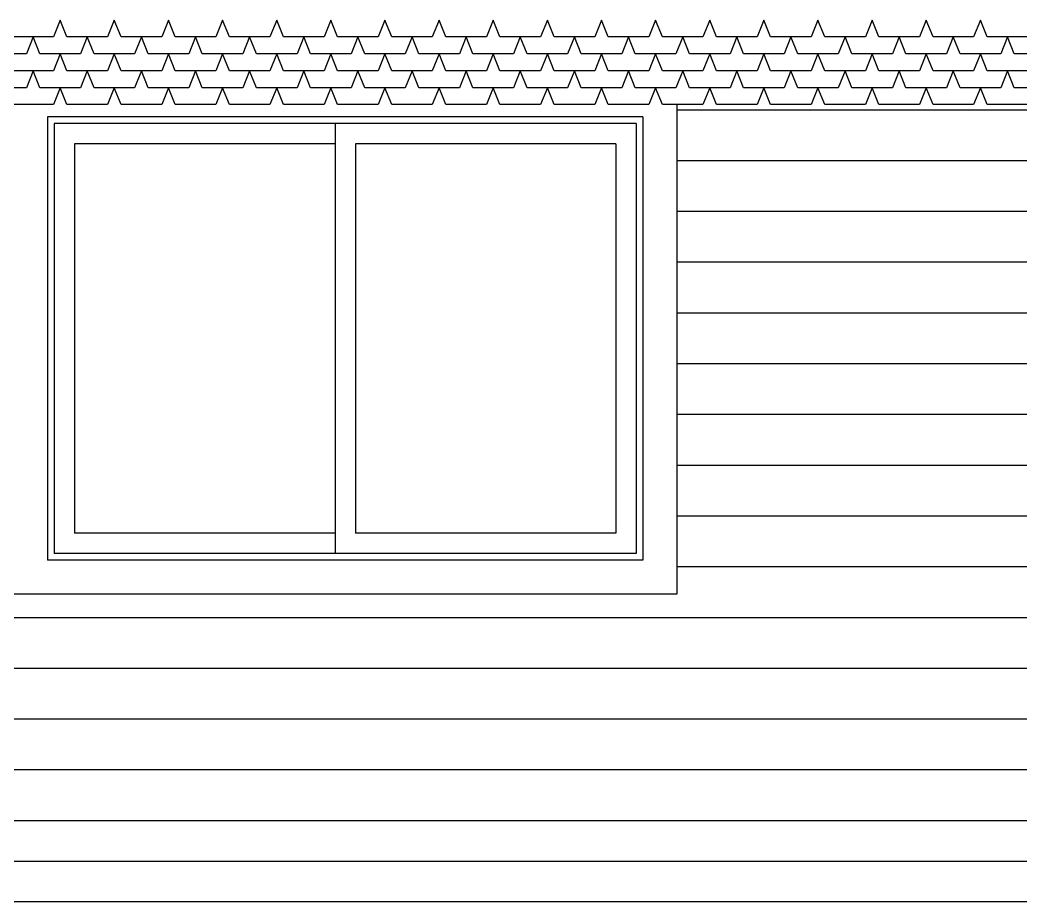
# Model space of a CAD drawing. Header units: inches. Extents: x 86794 to 87086, y 41803 to 41823.
# Drawn here: x 87075.895 to 87078.854, y 41814.174 to 41816.78 of the extents above; entities that cross this region are included whole.
import ezdxf

# ---------------------------------------------------------------- set-up
doc = ezdxf.new("R2010")
doc.units = ezdxf.units.IN
doc.header["$MEASUREMENT"] = 0

msp = doc.modelspace()

# ---------------------------------------------------------------- linework, layer by layer
at = {"color": 250}
for p, q in [((87076.0137, 41816.7795), (87075.9937, 41816.7295)), ((87076.0337, 41816.7295), (87076.0137, 41816.7795)), ((87076.1737, 41816.7795), (87076.1537, 41816.7295)), ((87076.1937, 41816.7295), (87076.1737, 41816.7795)), ((87076.3337, 41816.7795), (87076.3137, 41816.7295)), ((87076.3537, 41816.7295), (87076.3337, 41816.7795)), ((87076.4937, 41816.7795), (87076.4737, 41816.7295)), ((87076.5137, 41816.7295), (87076.4937, 41816.7795)), ((87076.6537, 41816.7795), (87076.6337, 41816.7295)), ((87076.6737, 41816.7295), (87076.6537, 41816.7795)), ((87076.8137, 41816.7795), (87076.7937, 41816.7295)), ((87076.8337, 41816.7295), (87076.8137, 41816.7795)), ((87076.9737, 41816.7795), (87076.9537, 41816.7295)), ((87076.9937, 41816.7295), (87076.9737, 41816.7795)), ((87077.1337, 41816.7795), (87077.1137, 41816.7295)), ((87077.1537, 41816.7295), (87077.1337, 41816.7795)), ((87077.2937, 41816.7795), (87077.2737, 41816.7295)), ((87077.3137, 41816.7295), (87077.2937, 41816.7795)), ((87077.4537, 41816.7795), (87077.4337, 41816.7295)), ((87077.4737, 41816.7295), (87077.4537, 41816.7795)), ((87077.6137, 41816.7795), (87077.5937, 41816.7295)), ((87077.6337, 41816.7295), (87077.6137, 41816.7795)), ((87077.7737, 41816.7795), (87077.7537, 41816.7295)), ((87077.7937, 41816.7295), (87077.7737, 41816.7795)), ((87077.9337, 41816.7795), (87077.9137, 41816.7295)), ((87077.9537, 41816.7295), (87077.9337, 41816.7795)), ((87078.0937, 41816.7795), (87078.0737, 41816.7295)), ((87078.1137, 41816.7295), (87078.0937, 41816.7795)), ((87078.2537, 41816.7795), (87078.2337, 41816.7295)), ((87078.2737, 41816.7295), (87078.2537, 41816.7795)), ((87078.4137, 41816.7795), (87078.3937, 41816.7295)), ((87078.4337, 41816.7295), (87078.4137, 41816.7795)), ((87078.5737, 41816.7795), (87078.5537, 41816.7295)), ((87078.5937, 41816.7295), (87078.5737, 41816.7795)), ((87078.7337, 41816.7795), (87078.7137, 41816.7295)), ((87078.7537, 41816.7295), (87078.7337, 41816.7795)), ((87075.9937, 41816.7295), (87075.8737, 41816.7295)), ((87075.9337, 41816.7295), (87075.9137, 41816.6795)), ((87075.9537, 41816.6795), (87075.9337, 41816.7295)), ((87076.1537, 41816.7295), (87076.0337, 41816.7295)), ((87076.0937, 41816.7295), (87076.0737, 41816.6795)), ((87076.1137, 41816.6795), (87076.0937, 41816.7295)), ((87076.3137, 41816.7295), (87076.1937, 41816.7295)), ((87076.2537, 41816.7295), (87076.2337, 41816.6795)), ((87076.2737, 41816.6795), (87076.2537, 41816.7295)), ((87076.4737, 41816.7295), (87076.3537, 41816.7295)), ((87076.4137, 41816.7295), (87076.3937, 41816.6795)), ((87076.4337, 41816.6795), (87076.4137, 41816.7295)), ((87076.6337, 41816.7295), (87076.5137, 41816.7295)), ((87076.5737, 41816.7295), (87076.5537, 41816.6795)), ((87076.5937, 41816.6795), (87076.5737, 41816.7295)), ((87076.7937, 41816.7295), (87076.6737, 41816.7295)), ((87076.7337, 41816.7295), (87076.7137, 41816.6795)), ((87076.7537, 41816.6795), (87076.7337, 41816.7295)), ((87076.9537, 41816.7295), (87076.8337, 41816.7295)), ((87076.8937, 41816.7295), (87076.8737, 41816.6795)), ((87076.9137, 41816.6795), (87076.8937, 41816.7295)), ((87077.1137, 41816.7295), (87076.9937, 41816.7295)), ((87077.0537, 41816.7295), (87077.0337, 41816.6795)), ((87077.0737, 41816.6795), (87077.0537, 41816.7295)), ((87077.2737, 41816.7295), (87077.1537, 41816.7295)), ((87077.2137, 41816.7295), (87077.1937, 41816.6795)), ((87077.2337, 41816.6795), (87077.2137, 41816.7295)), ((87077.4337, 41816.7295), (87077.3137, 41816.7295)), ((87077.3737, 41816.7295), (87077.3537, 41816.6795)), ((87077.3937, 41816.6795), (87077.3737, 41816.7295)), ((87077.5937, 41816.7295), (87077.4737, 41816.7295)), ((87077.5337, 41816.7295), (87077.5137, 41816.6795)), ((87077.5537, 41816.6795), (87077.5337, 41816.7295)), ((87077.7537, 41816.7295), (87077.6337, 41816.7295)), ((87077.6937, 41816.7295), (87077.6737, 41816.6795)), ((87077.7137, 41816.6795), (87077.6937, 41816.7295)), ((87077.9137, 41816.7295), (87077.7937, 41816.7295)), ((87077.8537, 41816.7295), (87077.8337, 41816.6795)), ((87077.8737, 41816.6795), (87077.8537, 41816.7295)), ((87078.0737, 41816.7295), (87077.9537, 41816.7295)), ((87078.0137, 41816.7295), (87077.9937, 41816.6795)), ((87078.0337, 41816.6795), (87078.0137, 41816.7295)), ((87078.2337, 41816.7295), (87078.1137, 41816.7295)), ((87078.1737, 41816.7295), (87078.1537, 41816.6795)), ((87078.1937, 41816.6795), (87078.1737, 41816.7295)), ((87078.3937, 41816.7295), (87078.2737, 41816.7295)), ((87078.3337, 41816.7295), (87078.3137, 41816.6795)), ((87078.3537, 41816.6795), (87078.3337, 41816.7295)), ((87078.5537, 41816.7295), (87078.4337, 41816.7295)), ((87078.4937, 41816.7295), (87078.4737, 41816.6795)), ((87078.5137, 41816.6795), (87078.4937, 41816.7295)), ((87078.7137, 41816.7295), (87078.5937, 41816.7295)), ((87078.6537, 41816.7295), (87078.6337, 41816.6795)), ((87078.6737, 41816.6795), (87078.6537, 41816.7295)), ((87078.8737, 41816.7295), (87078.7537, 41816.7295)), ((87078.8137, 41816.7295), (87078.7937, 41816.6795)), ((87078.8337, 41816.6795), (87078.8137, 41816.7295)), ((87075.9137, 41816.6795), (87075.7937, 41816.6795)), ((87076.0737, 41816.6795), (87075.9537, 41816.6795)), ((87076.0137, 41816.6795), (87075.9937, 41816.6295)), ((87076.0337, 41816.6295), (87076.0137, 41816.6795)), ((87076.2337, 41816.6795), (87076.1137, 41816.6795)), ((87076.1737, 41816.6795), (87076.1537, 41816.6295)), ((87076.1937, 41816.6295), (87076.1737, 41816.6795)), ((87076.3937, 41816.6795), (87076.2737, 41816.6795)), ((87076.3337, 41816.6795), (87076.3137, 41816.6295)), ((87076.3537, 41816.6295), (87076.3337, 41816.6795)), ((87076.5537, 41816.6795), (87076.4337, 41816.6795)), ((87076.4937, 41816.6795), (87076.4737, 41816.6295)), ((87076.5137, 41816.6295), (87076.4937, 41816.6795)), ((87076.7137, 41816.6795), (87076.5937, 41816.6795)), ((87076.6537, 41816.6795), (87076.6337, 41816.6295)), ((87076.6737, 41816.6295), (87076.6537, 41816.6795)), ((87076.8737, 41816.6795), (87076.7537, 41816.6795)), ((87076.8137, 41816.6795), (87076.7937, 41816.6295)), ((87076.8337, 41816.6295), (87076.8137, 41816.6795)), ((87077.0337, 41816.6795), (87076.9137, 41816.6795)), ((87076.9737, 41816.6795), (87076.9537, 41816.6295)), ((87076.9937, 41816.6295), (87076.9737, 41816.6795)), ((87077.1937, 41816.6795), (87077.0737, 41816.6795)), ((87077.1337, 41816.6795), (87077.1137, 41816.6295)), ((87077.1537, 41816.6295), (87077.1337, 41816.6795)), ((87077.3537, 41816.6795), (87077.2337, 41816.6795)), ((87077.2937, 41816.6795), (87077.2737, 41816.6295)), ((87077.3137, 41816.6295), (87077.2937, 41816.6795)), ((87077.5137, 41816.6795), (87077.3937, 41816.6795)), ((87077.4537, 41816.6795), (87077.4337, 41816.6295)), ((87077.4737, 41816.6295), (87077.4537, 41816.6795)), ((87077.6737, 41816.6795), (87077.5537, 41816.6795)), ((87077.6137, 41816.6795), (87077.5937, 41816.6295)), ((87077.6337, 41816.6295), (87077.6137, 41816.6795)), ((87077.8337, 41816.6795), (87077.7137, 41816.6795)), ((87077.7737, 41816.6795), (87077.7537, 41816.6295)), ((87077.7937, 41816.6295), (87077.7737, 41816.6795)), ((87077.9937, 41816.6795), (87077.8737, 41816.6795)), ((87077.9337, 41816.6795), (87077.9137, 41816.6295)), ((87077.9537, 41816.6295), (87077.9337, 41816.6795)), ((87078.1537, 41816.6795), (87078.0337, 41816.6795)), ((87078.0937, 41816.6795), (87078.0737, 41816.6295)), ((87078.1137, 41816.6295), (87078.0937, 41816.6795)), ((87078.3137, 41816.6795), (87078.1937, 41816.6795)), ((87078.2537, 41816.6795), (87078.2337, 41816.6295)), ((87078.2737, 41816.6295), (87078.2537, 41816.6795)), ((87078.4737, 41816.6795), (87078.3537, 41816.6795)), ((87078.4137, 41816.6795), (87078.3937, 41816.6295)), ((87078.4337, 41816.6295), (87078.4137, 41816.6795)), ((87078.6337, 41816.6795), (87078.5137, 41816.6795)), ((87078.5737, 41816.6795), (87078.5537, 41816.6295)), ((87078.5937, 41816.6295), (87078.5737, 41816.6795)), ((87078.7937, 41816.6795), (87078.6737, 41816.6795)), ((87078.7337, 41816.6795), (87078.7137, 41816.6295)), ((87078.7537, 41816.6295), (87078.7337, 41816.6795)), ((87078.9537, 41816.6795), (87078.8337, 41816.6795)), ((87075.9937, 41816.6295), (87075.8737, 41816.6295)), ((87075.9337, 41816.6295), (87075.9137, 41816.5795)), ((87075.9537, 41816.5795), (87075.9337, 41816.6295)), ((87076.1537, 41816.6295), (87076.0337, 41816.6295)), ((87076.0937, 41816.6295), (87076.0737, 41816.5795)), ((87076.1137, 41816.5795), (87076.0937, 41816.6295)), ((87076.3137, 41816.6295), (87076.1937, 41816.6295)), ((87076.2537, 41816.6295), (87076.2337, 41816.5795)), ((87076.2737, 41816.5795), (87076.2537, 41816.6295)), ((87076.4737, 41816.6295), (87076.3537, 41816.6295)), ((87076.4137, 41816.6295), (87076.3937, 41816.5795)), ((87076.4337, 41816.5795), (87076.4137, 41816.6295)), ((87076.6337, 41816.6295), (87076.5137, 41816.6295)), ((87076.5737, 41816.6295), (87076.5537, 41816.5795)), ((87076.5937, 41816.5795), (87076.5737, 41816.6295)), ((87076.7937, 41816.6295), (87076.6737, 41816.6295)), ((87076.7337, 41816.6295), (87076.7137, 41816.5795)), ((87076.7537, 41816.5795), (87076.7337, 41816.6295)), ((87076.9537, 41816.6295), (87076.8337, 41816.6295)), ((87076.8937, 41816.6295), (87076.8737, 41816.5795)), ((87076.9137, 41816.5795), (87076.8937, 41816.6295)), ((87077.1137, 41816.6295), (87076.9937, 41816.6295)), ((87077.0537, 41816.6295), (87077.0337, 41816.5795)), ((87077.0737, 41816.5795), (87077.0537, 41816.6295)), ((87077.2737, 41816.6295), (87077.1537, 41816.6295)), ((87077.2137, 41816.6295), (87077.1937, 41816.5795)), ((87077.2337, 41816.5795), (87077.2137, 41816.6295)), ((87077.4337, 41816.6295), (87077.3137, 41816.6295)), ((87077.3737, 41816.6295), (87077.3537, 41816.5795)), ((87077.3937, 41816.5795), (87077.3737, 41816.6295)), ((87077.5937, 41816.6295), (87077.4737, 41816.6295)), ((87077.5337, 41816.6295), (87077.5137, 41816.5795)), ((87077.5537, 41816.5795), (87077.5337, 41816.6295)), ((87077.7537, 41816.6295), (87077.6337, 41816.6295)), ((87077.6937, 41816.6295), (87077.6737, 41816.5795)), ((87077.7137, 41816.5795), (87077.6937, 41816.6295)), ((87077.9137, 41816.6295), (87077.7937, 41816.6295)), ((87077.8537, 41816.6295), (87077.8337, 41816.5795)), ((87077.8737, 41816.5795), (87077.8537, 41816.6295)), ((87078.0737, 41816.6295), (87077.9537, 41816.6295)), ((87078.0137, 41816.6295), (87077.9937, 41816.5795)), ((87078.0337, 41816.5795), (87078.0137, 41816.6295)), ((87078.2337, 41816.6295), (87078.1137, 41816.6295)), ((87078.1737, 41816.6295), (87078.1537, 41816.5795)), ((87078.1937, 41816.5795), (87078.1737, 41816.6295)), ((87078.3937, 41816.6295), (87078.2737, 41816.6295)), ((87078.3337, 41816.6295), (87078.3137, 41816.5795)), ((87078.3537, 41816.5795), (87078.3337, 41816.6295)), ((87078.5537, 41816.6295), (87078.4337, 41816.6295)), ((87078.4937, 41816.6295), (87078.4737, 41816.5795)), ((87078.5137, 41816.5795), (87078.4937, 41816.6295)), ((87078.7137, 41816.6295), (87078.5937, 41816.6295)), ((87078.6537, 41816.6295), (87078.6337, 41816.5795)), ((87078.6737, 41816.5795), (87078.6537, 41816.6295)), ((87078.8737, 41816.6295), (87078.7537, 41816.6295)), ((87078.8137, 41816.6295), (87078.7937, 41816.5795)), ((87078.8337, 41816.5795), (87078.8137, 41816.6295)), ((87075.9137, 41816.5795), (87075.7937, 41816.5795)), ((87076.0737, 41816.5795), (87075.9537, 41816.5795)), ((87076.0137, 41816.5795), (87075.9937, 41816.5295)), ((87076.0337, 41816.5295), (87076.0137, 41816.5795)), ((87076.2337, 41816.5795), (87076.1137, 41816.5795)), ((87076.1737, 41816.5795), (87076.1537, 41816.5295)), ((87076.1937, 41816.5295), (87076.1737, 41816.5795)), ((87076.3937, 41816.5795), (87076.2737, 41816.5795)), ((87076.3337, 41816.5795), (87076.3137, 41816.5295)), ((87076.3537, 41816.5295), (87076.3337, 41816.5795)), ((87076.5537, 41816.5795), (87076.4337, 41816.5795)), ((87076.4937, 41816.5795), (87076.4737, 41816.5295)), ((87076.5137, 41816.5295), (87076.4937, 41816.5795)), ((87076.7137, 41816.5795), (87076.5937, 41816.5795)), ((87076.6537, 41816.5795), (87076.6337, 41816.5295)), ((87076.6737, 41816.5295), (87076.6537, 41816.5795)), ((87076.8737, 41816.5795), (87076.7537, 41816.5795)), ((87076.8137, 41816.5795), (87076.7937, 41816.5295)), ((87076.8337, 41816.5295), (87076.8137, 41816.5795)), ((87077.0337, 41816.5795), (87076.9137, 41816.5795)), ((87076.9737, 41816.5795), (87076.9537, 41816.5295)), ((87076.9937, 41816.5295), (87076.9737, 41816.5795)), ((87077.1937, 41816.5795), (87077.0737, 41816.5795)), ((87077.1337, 41816.5795), (87077.1137, 41816.5295)), ((87077.1537, 41816.5295), (87077.1337, 41816.5795)), ((87077.3537, 41816.5795), (87077.2337, 41816.5795)), ((87077.2937, 41816.5795), (87077.2737, 41816.5295)), ((87077.3137, 41816.5295), (87077.2937, 41816.5795)), ((87077.5137, 41816.5795), (87077.3937, 41816.5795)), ((87077.4537, 41816.5795), (87077.4337, 41816.5295)), ((87077.4737, 41816.5295), (87077.4537, 41816.5795)), ((87077.6737, 41816.5795), (87077.5537, 41816.5795)), ((87077.6137, 41816.5795), (87077.5937, 41816.5295)), ((87077.6337, 41816.5295), (87077.6137, 41816.5795)), ((87077.8337, 41816.5795), (87077.7137, 41816.5795)), ((87077.7737, 41816.5795), (87077.7537, 41816.5295)), ((87077.7937, 41816.5295), (87077.7737, 41816.5795)), ((87077.9937, 41816.5795), (87077.8737, 41816.5795)), ((87077.9337, 41816.5795), (87077.9137, 41816.5295)), ((87077.9537, 41816.5295), (87077.9337, 41816.5795)), ((87078.1537, 41816.5795), (87078.0337, 41816.5795)), ((87078.0937, 41816.5795), (87078.0737, 41816.5295)), ((87078.1137, 41816.5295), (87078.0937, 41816.5795)), ((87078.3137, 41816.5795), (87078.1937, 41816.5795)), ((87078.2537, 41816.5795), (87078.2337, 41816.5295)), ((87078.2737, 41816.5295), (87078.2537, 41816.5795)), ((87078.4737, 41816.5795), (87078.3537, 41816.5795)), ((87078.4137, 41816.5795), (87078.3937, 41816.5295)), ((87078.4337, 41816.5295), (87078.4137, 41816.5795)), ((87078.6337, 41816.5795), (87078.5137, 41816.5795)), ((87078.5737, 41816.5795), (87078.5537, 41816.5295)), ((87078.5937, 41816.5295), (87078.5737, 41816.5795)), ((87078.7937, 41816.5795), (87078.6737, 41816.5795)), ((87078.7337, 41816.5795), (87078.7137, 41816.5295)), ((87078.7537, 41816.5295), (87078.7337, 41816.5795)), ((87078.9537, 41816.5795), (87078.8337, 41816.5795)), ((87075.9937, 41816.5295), (87075.8737, 41816.5295)), ((87076.1537, 41816.5295), (87076.0337, 41816.5295)), ((87076.3137, 41816.5295), (87076.1937, 41816.5295)), ((87076.4737, 41816.5295), (87076.3537, 41816.5295)), ((87076.6337, 41816.5295), (87076.5137, 41816.5295)), ((87076.7937, 41816.5295), (87076.6737, 41816.5295)), ((87076.9537, 41816.5295), (87076.8337, 41816.5295)), ((87077.1137, 41816.5295), (87076.9937, 41816.5295)), ((87077.2737, 41816.5295), (87077.1537, 41816.5295)), ((87077.4337, 41816.5295), (87077.3137, 41816.5295)), ((87077.5937, 41816.5295), (87077.4737, 41816.5295)), ((87077.7537, 41816.5295), (87077.6337, 41816.5295)), ((87077.9137, 41816.5295), (87077.7937, 41816.5295)), ((87078.0737, 41816.5295), (87077.9537, 41816.5295)), ((87078.2337, 41816.5295), (87078.1137, 41816.5295)), ((87078.3937, 41816.5295), (87078.2737, 41816.5295)), ((87078.5537, 41816.5295), (87078.4337, 41816.5295)), ((87078.7137, 41816.5295), (87078.5937, 41816.5295)), ((87078.8737, 41816.5295), (87078.7537, 41816.5295))]:
    msp.add_line(p, q, dxfattribs=at)
at = {"ltscale": 0.006}
for p, q in [((87077.8362, 41816.5295), (87077.8362, 41815.0836)), ((87075.9762, 41816.4936), (87075.9762, 41815.1836)), ((87077.7362, 41816.4936), (87075.9762, 41816.4936)), ((87077.7362, 41816.4936), (87077.7362, 41815.1836)), ((87079.9337, 41816.5136), (87077.8362, 41816.5136)), ((87075.9962, 41816.4736), (87075.9962, 41815.2036)), ((87077.7162, 41816.4736), (87075.9962, 41816.4736)), ((87076.8262, 41816.4736), (87076.8262, 41815.2036)), ((87077.7162, 41816.4736), (87077.7162, 41815.2036)), ((87076.0562, 41816.4136), (87076.0562, 41815.2636)), ((87076.8262, 41816.4136), (87076.0562, 41816.4136)), ((87077.6562, 41816.4136), (87076.8862, 41816.4136)), ((87076.8862, 41816.4136), (87076.8862, 41815.2636)), ((87077.6562, 41816.4136), (87077.6562, 41815.2636)), ((87079.9337, 41816.3636), (87077.8362, 41816.3636)), ((87079.9337, 41816.2136), (87077.8362, 41816.2136)), ((87079.9337, 41816.0636), (87077.8362, 41816.0636)), ((87079.9337, 41815.9136), (87077.8362, 41815.9136)), ((87079.9337, 41815.7636), (87077.8362, 41815.7636)), ((87079.9337, 41815.6136), (87077.8362, 41815.6136)), ((87079.9337, 41815.4636), (87077.8362, 41815.4636)), ((87079.9337, 41815.3136), (87077.8362, 41815.3136)), ((87076.8262, 41815.2636), (87076.0562, 41815.2636)), ((87077.6562, 41815.2636), (87076.8862, 41815.2636)), ((87077.7162, 41815.2036), (87075.9962, 41815.2036)), ((87077.7362, 41815.1836), (87075.9762, 41815.1836)), ((87079.9337, 41815.1636), (87077.8362, 41815.1636)), ((87077.8362, 41815.0836), (87075.8762, 41815.0836)), ((87079.9337, 41815.0136), (87073.8787, 41815.0136)), ((87079.9337, 41814.8636), (87073.8787, 41814.8636)), ((87079.9337, 41814.7136), (87073.8787, 41814.7136)), ((87079.9337, 41814.5636), (87073.8787, 41814.5636)), ((87079.9337, 41814.4136), (87073.8787, 41814.4136)), ((87081.3337, 41814.2936), (87066.5337, 41814.2936)), ((87081.8267, 41814.1736), (87064.8838, 41814.1736))]:
    msp.add_line(p, q, dxfattribs=at)

doc.saveas('drawing.dxf')
